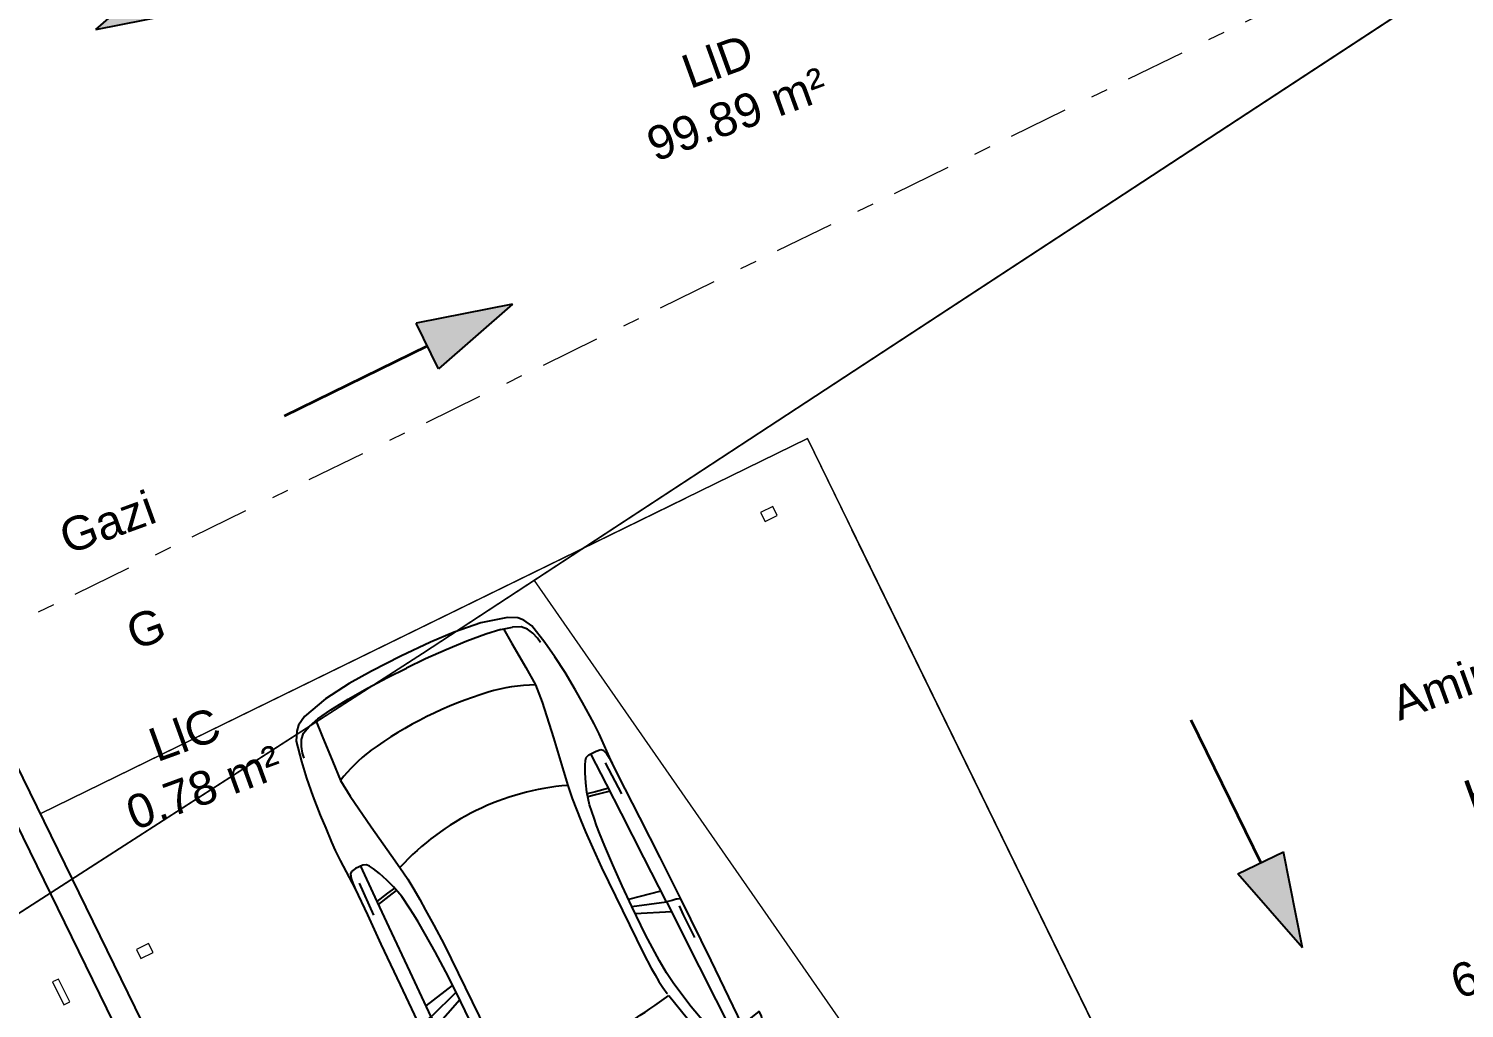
# Model space of a CAD drawing. Header units: metres. Extents: x 7511783 to 7512372, y 4692307 to 4692611.
# Drawn here: x 7512296.46 to 7512304.95, y 4692552.44 to 4692558.23 of the extents above; entities that cross this region are included whole.
import ezdxf

# ---------------------------------------------------------------- set-up
doc = ezdxf.new("R2010")
doc.units = ezdxf.units.M
doc.linetypes.add('Dot & Dashed', pattern=[670.2777624130249, 352.777767181396, -176.388883590699, 0, -141.11111164093])
doc.linetypes.add('Long Dashed', pattern=[793.7499761581425, 476.2499928474427, -317.4999833106998])
for name, color, linetype, lineweight in [('A - Pllaka Themel_Pen_No__42', 8, 'Continuous', 0), ('A - Shtyllat', 7, 'Continuous', 0), ('A - Shtyllat_Pen_No__1', 7, 'Continuous', 0), ('A -Polyline', 7, 'Continuous', 0), ('A -Polyline_Pen_No__42', 8, 'Continuous', 0), ('A -Polyline_Pen_No__48', 14, 'Continuous', 0), ('A -Polyline_Pen_No__8', 14, 'Continuous', 0), ('A1 - Bodrumi -1', 7, 'Continuous', 0), ('garazhat-netw-amiri - b1', 20, 'Continuous', 0), ('Interior - Furniture _Pen_No__42', 8, 'Continuous', 0), ('Marker - Section', 7, 'Continuous', 0), ('Marker - Section_Pen_No__85', 151, 'Continuous', 0), ('vijat rregullim', 1, 'Continuous', 0)]:
    doc.layers.add(name, color=color, linetype=linetype, lineweight=lineweight)
doc.styles.get("Standard").update_dxf_attribs({"font": 'arial.ttf'})

# ---------------------------------------------------------------- blocks, each defined once
blk = doc.blocks.new('Slab_1', base_point=(-1850.000000000003, -20500.83600967443))
at = {"layer": 'A - Pllaka Themel_Pen_No__42', "color": 8, "linetype": 'Continuous', "lineweight": 25, "flags": 128}
blk.add_lwpolyline([(-1850.000000000003, -20500.83600967443), (27400.0000000007, -20500.83534970144), (27400.0000000007, 1500), (-1000, 1500), (-999.9999999999992, -8550.830745419275), (-1850.000000000002, -8550.830745419275)], close=True, dxfattribs=at)
blk = doc.blocks.new('Slab_2', base_point=(27550, -20500.83535421407))
at = {"layer": 'A - Pllaka Themel_Pen_No__42', "color": 8, "linetype": 'Continuous', "lineweight": 25, "flags": 128}
blk.add_lwpolyline([(27550, -20500.83535421407), (52100, -20500.83535421407), (52100, 1500), (27550, 1500)], close=True, dxfattribs=at)
blk = doc.blocks.new('Column_22', base_point=(1682.500000000002, 14455))
at = {"layer": 'A - Shtyllat_Pen_No__1', "color": 7, "linetype": 'Continuous', "lineweight": 13, "flags": 128}
blk.add_lwpolyline([(1662.500000000002, 14380), (1702.500000000001, 14380), (1702.500000000001, 14530), (1662.500000000002, 14530)], close=True, dxfattribs=at)
blk = doc.blocks.new('Column_31', base_point=(3220.000000000001, 14970))
at = {"layer": 'A - Shtyllat_Pen_No__1', "color": 7, "linetype": 'Continuous', "lineweight": 13, "flags": 128}
blk.add_lwpolyline([(3180.000000000001, 15000), (3180.000000000001, 14940), (3260.000000000001, 14940), (3260.000000000001, 15000)], close=True, dxfattribs=at)
blk = doc.blocks.new('Column_35', base_point=(3830.000000000001, 13129.91640291475))
at = {"layer": 'A - Shtyllat_Pen_No__1', "color": 7, "linetype": 'Continuous', "lineweight": 13, "flags": 128}
blk.add_lwpolyline([(3790.000000000001, 13159.91640291475), (3790.000000000001, 13099.91640291475), (3870.000000000001, 13099.91640291475), (3870.000000000001, 13159.91640291475)], close=True, dxfattribs=at)
blk = doc.blocks.new('Car 05 22')
at = {"layer": 'Interior - Furniture _Pen_No__42', "color": 8, "linetype": 'Continuous', "lineweight": 25}
for p, q in [((1961.117547741, 983.221158223), (1928.938242309, 983.221158223)), ((1928.938242309, 983.221158223), (1957.843908175, 858.0544967500001)), ((1996.903176747, 974.9060932165999), (1961.117547741, 983.221158223)), ((2026.89661068, 945.007687052), (1996.903176747, 974.9060932165999)), ((2054.5732194, 897.577022836), (2026.89661068, 945.007687052)), ((-78.35772569479998, 850.6357850930001), (-168.2198443133, 844.6061713611999)), ((-24.036324899, 852.2918850640001), (-78.35772569479998, 850.6357850930001)), ((40.3182760438, 852.3336850629998), (-24.036324899, 852.2918850640001)), ((230.8030912739, 845.5192631063), (40.3182760438, 852.3336850629998)), ((590.7241636140001, 851.6786068920001), (400.0158099590001, 847.596806379)), ((856.5325990199999, 856.169707455), (590.7241636140001, 851.6786068920001)), ((1129.8609284, 858.5331077519999), (856.5325990199999, 856.169707455)), ((1129.8609284, 858.5331077519999), (1120.69723063, 838.160005195)), ((1536.1071561, 860.3802508980001), (1129.8609284, 858.5331077519999)), ((1957.843908175, 858.0544967500001), (1536.1071561, 860.3802508980001)), ((1957.84390817, 858.0544967500001), (1977.22141076, 777.427813481)), ((2067.91700908, 857.6794056350001), (2054.5732194, 897.577022836)), ((2119.91703998, 857.4374531180001), (2067.91700908, 857.6794056350001)), ((2075.28112592, 835.6608695470001), (2067.91700908, 857.6794056350001)), ((2193.165590015, 856.4504063259001), (2119.91703998, 857.4374531180001)), ((2182.27381684, 834.081841238), (2193.16559002, 856.4504063260001)), ((2808.01466132, 852.5547640039999), (2193.165590015, 856.4504063259001)), ((2855.711363900001, 852.6327640009998), (2808.01466132, 852.5547640039999)), ((2808.01466132, 852.5547640039999), (2876.86636504, 843.317264394)), ((2891.44016583, 852.5287640049999), (2855.711363900001, 852.6327640009998)), ((2922.51356751, 852.034364026), (2891.44016583, 852.5287640049999)), ((2945.17226874, 849.4061641369999), (2922.51356751, 852.034364026)), ((2989.61447115, 839.6482645490003), (2945.17226874, 849.4061641369999)), ((-706.3378894982, 775.7872218095), (-757.6903274910002, 747.022066986)), ((-585.227090103, 801.027979058), (-706.3378894982, 775.7872218095)), ((-626.571782751, 772.4860242179999), (-664.8727541800001, 760.961322365)), ((-594.8871138119998, 778.4895580349998), (-626.571782751, 772.4860242179999)), ((-483.1389679684001, 817.2581826864), (-585.227090103, 801.027979058)), ((-372.3345973750002, 830.229933465), (-483.1389679684001, 817.2581826864)), ((-251.752794228, 841.043733947), (-372.3345973750002, 830.229933465)), ((-168.2198443133, 844.6061713611999), (-251.752794228, 841.043733947)), ((124.560977278, 791.3967861309999), (129.0398444, 820.4687779309999)), ((125.693926866, 743.8968737240001), (124.560977278, 791.3967861309999)), ((129.0398444, 820.4687779309999), (138.886242882, 832.3883788069998)), ((138.886242882, 832.3883788069998), (165.168377873, 840.275885275)), ((165.168377873, 840.275885275), (194.733578306, 844.324685204)), ((194.733578306, 844.324685204), (230.803091274, 845.519263106)), ((210.873013229, 809.2317387879999), (418.0703055720001, 816.1926024380003)), ((400.0158099590001, 847.596806379), (230.8030912739, 845.5192631063)), ((521.9507803269998, 764.6728959719999), (327.3887276080001, 761.920895626)), ((813.627009446, 769.327996556), (521.9507803269998, 764.6728959719999)), ((1108.59023357, 773.98329714), (813.627009446, 769.327996556)), ((1036.25651944, 772.8416796290002), (996.5002997029998, 578.7916468290002)), ((1041.96657906, 578.0240872360001), (1107.56627095, 773.967136299)), ((1173.32542975, 774.895061201), (1090.33970038, 577.89253068)), ((1115.14443198, 808.948201529), (1108.59023357, 773.98329714)), ((1108.59023357, 773.98329714), (1537.61805657, 780.025947399)), ((1119.51383092, 833.2672045809999), (1115.14443198, 808.948201529)), ((1120.16623076, 836.3248049650001), (1119.51383092, 833.2672045809999)), ((1120.69723063, 838.160005195), (1120.16623076, 836.3248049650001)), ((1162.63563846, 830.4777734580001), (1220.13025657, 829.0713745190002)), ((1220.13025657, 829.0713745190002), (1369.65750367, 831.489072695)), ((1537.61805657, 780.025611521), (1974.99295641, 786.0764425990001)), ((1939.15395607, 686.22492547), (1995.917261, 777.427813481)), ((1977.22141076, 777.427813481), (2019.59119012, 777.427813481)), ((2019.59119012, 777.427813481), (2044.48611622, 783.069509224)), ((2044.48611622, 783.069509224), (2063.35562216, 792.2740022800001)), ((2063.35562216, 792.2740022800001), (2070.42572439, 799.8521965630001)), ((2068.68333559, 787.696981005), (2065.39356605, 794.4584027669999)), ((2068.68333559, 787.696981005), (2148.02030692, 790.4828861469999)), ((2070.42572439, 799.8521965630001), (2075.2191259, 809.3983893609999)), ((2075.2191259, 809.3983893609999), (2075.28112592, 835.6608695470001)), ((2106.51930118, 732.1586113790001), (2148.02030692, 790.4828861469999)), ((2148.02030692, 790.4828861469999), (2166.81146925, 813.814537484)), ((2148.02030692, 790.4828861469999), (2205.61920777, 792.204186117)), ((2166.81146925, 813.814537484), (2182.27381684, 834.081841238)), ((2205.61920777, 792.204186117), (2227.21980808, 791.0038861380001)), ((2226.59190807, 769.8777067159999), (2213.53100788, 762.9814866290001)), ((2234.36910819, 773.9630864369999), (2226.59190807, 769.8828865080001)), ((2227.21980808, 791.0038861380001), (2232.61990816, 790.029986155)), ((2232.61990816, 790.029986155), (2237.93539134, 787.2871225249999)), ((2238.46067648, 776.864360243), (2234.36910819, 773.9630864369999)), ((2240.81890828, 784.03918626), (2237.93539134, 787.2871225249999)), ((2238.46067648, 776.864360243), (2240.85090828, 780.5209863219999)), ((2240.85090828, 780.5209863219999), (2240.81890828, 784.03918626)), ((2876.86636504, 843.317264394), (2954.16376923, 813.731165643)), ((2904.11849592, 832.8863289209997), (2905.06820589, 832.8379901159999)), ((2954.16376923, 813.731165643), (3075.78877375, 774.6896785450001)), ((3013.55027244, 833.064864827), (2989.61447115, 839.6482645490003)), ((3154.26138006, 782.5577669589998), (3013.55027244, 833.064864827)), ((3023.66221975, 762.4851866380001), (3034.64521991, 765.0503865930001)), ((3034.64521991, 765.0503865930001), (3046.93432009, 763.817386614)), ((3100.48402088, 763.1120866269999), (3075.78877375, 774.6896785450001)), ((3235.883818752, 747.6101556219), (3154.26138006, 782.5577669589998)), ((-784.8200333720001, 721.8124613509999), (-815.0478655078, 667.7598955197002)), ((-757.6903274910002, 747.022066986), (-784.8200333720001, 721.8124613509999)), ((-729.425104913, 716.3992494200002), (-750.577082573, 669.7773949330001)), ((-701.0941271610001, 743.2591195180001), (-729.425104913, 716.3992494200002)), ((-664.8727541800001, 760.961322365), (-701.0941271610001, 743.2591195180001)), ((327.3887276080001, 761.920895626), (125.394377448, 756.455747737)), ((132.429139117, 722.8048827370001), (125.693926866, 743.8968737240001)), ((146.670770152, 710.6062742990001), (132.429139117, 722.8048827370001)), ((171.252864179, 696.6287725440001), (146.670770152, 710.6062742990001)), ((212.566754139, 676.5412700230002), (171.252864179, 696.6287725440001)), ((339.1227247570001, 683.1192857359999), (329.5580559370001, 633.8673348859999)), ((355.2943663540001, 762.315609428), (339.1227247570001, 683.1192857359999)), ((357.2289958010001, 683.375391506), (346.76505809, 629.492778784)), ((373.4006373970002, 762.5717151969999), (357.2289958010001, 683.375391506)), ((2000.39650233, 701.591770694), (1730.35620914, 633.8338533080002)), ((2000.39650233, 701.591770694), (2213.53100788, 762.9814866290001)), ((2122.045506540001, 659.9572884350001), (2293.79610906, 697.6509877739999)), ((2213.53100788, 762.9814866290001), (2238.34670825, 752.240186817)), ((2238.34670825, 752.240186817), (2258.53170854, 739.717487037)), ((2258.53170854, 739.717487037), (2269.0398087, 731.086787188)), ((2269.0398087, 731.086787188), (2278.83550884, 721.965087348)), ((2278.83550884, 721.965087348), (2293.79610906, 697.6509877739999)), ((2293.79610906, 697.6509877739999), (2317.1870094, 700.7385877199999)), ((2293.79610906, 697.6386630720001), (2293.79610906, 697.6509877739999)), ((2317.1870094, 700.7385877199999), (2345.74280982, 702.7498876850001)), ((2355.134199750001, 639.912801441), (2317.1870094, 700.7385877199999)), ((2345.74280982, 702.7498876850001), (2378.929310310001, 702.0184876970001)), ((2410.10490185, 649.1086815510001), (2378.929310310001, 702.0184876970001)), ((2378.929310310001, 702.0184876970001), (2410.57231077, 694.2028878339999)), ((2410.57231077, 694.2028878339999), (2410.58631694, 694.1782473540001)), ((2428.73881104, 681.7061880529999), (2410.57231077, 694.2028878339999)), ((2428.73881104, 681.7061880529999), (2457.25830016, 700.035535323)), ((2428.77597173, 681.700745325), (2428.73881104, 681.7061880529999)), ((2428.77597173, 681.700745325), (2456.66545813, 639.8418234830003)), ((2457.25830016, 700.035535323), (2535.4819126, 697.9905877680001)), ((2535.422612600001, 697.9916562040003), (2673.21491462, 695.5089878119999)), ((2535.46586986, 697.9894090810001), (2535.4819126, 697.988971943)), ((2673.21491462, 695.5089878119999), (2787.200816290001, 691.4809878819998)), ((2787.200816290001, 691.4809878819998), (2868.415817480001, 687.223087957)), ((2868.395882330001, 687.22488671), (2959.72331881, 678.984388101)), ((2959.72331881, 678.984388101), (2868.415817480001, 687.1969879569999)), ((3022.47491973, 758.305686711), (3023.66221975, 762.4851866380001)), ((3024.49924208, 753.7186598590001), (3022.47491973, 758.305686711)), ((3037.91041996, 743.452886971), (3024.49924208, 753.7186598590001)), ((3050.61522015, 730.6688871950001), (3037.91041996, 743.452886971)), ((3046.93432009, 763.817386614), (3060.9451203, 762.9292866300001)), ((3064.50712035, 714.6457874760001), (3050.61522015, 730.6688871950001)), ((3060.9451203, 762.9292866300001), (3089.85712072, 757.3861867269998)), ((3076.97452053, 697.807687771), (3064.50712035, 714.6457874760001)), ((3100.00912087, 656.556188494), (3076.97452053, 697.807687771)), ((3089.85712072, 757.3861867269998), (3108.43932099, 751.4304868319999)), ((3114.13862108, 753.3111867989999), (3100.48402088, 763.1120866269999)), ((3108.43932099, 751.4304868319999), (3122.8656212, 746.4359869189999)), ((3122.8656212, 746.4359869189999), (3114.13862108, 753.3111867989999)), ((3170.0706946, 726.5554905960001), (3122.8656212, 746.4359869189999)), ((3211.69204952, 701.0151137130001), (3170.0706946, 726.5554905960001)), ((3254.25934432, 663.1775183300001), (3211.69204952, 701.0151137130001)), ((3269.07948628, 728.3294692490001), (3235.883818752, 747.6101556219)), ((3298.56678787, 705.6390702070001), (3269.07948628, 728.3294692490001)), ((3337.33388997, 663.3806719909999), (3298.56678787, 705.6390702070001)), ((-815.0478655078, 667.7598955197002), (-855.0523550635, 511.0116477078998)), ((-768.2719792499998, 602.2788720830002), (-782.764796709, 510.0106247469999)), ((-768.2719792499998, 602.2788720830002), (-750.577082573, 669.7773949330001)), ((-764.3441764490001, 617.261773195), (-665.728145997, 623.9546285630003)), ((-665.728145997, 623.9546285630003), (-500.877431885, 634.180288886)), ((-500.877431885, 634.180288886), (-383.0238853850001, 641.9613403830001)), ((-383.0238853850001, 641.9613403830001), (-274.220886173, 631.318400078)), ((-274.220886173, 631.318400078), (-56.404854203, 600.536895199)), ((-56.404854203, 600.536895199), (145.941775497, 566.5900898169999)), ((266.3151410770001, 654.566867265), (212.566754139, 676.5412700230002)), ((319.4903281550001, 636.426864989), (266.3151410770001, 654.566867265)), ((392.7088835140001, 617.8124267930001), (319.4903281550001, 636.426864989)), ((474.8166917820001, 607.1053878569999), (392.7088835140001, 617.8124267930001)), ((521.3449804749999, 601.6186871690002), (474.8166917820001, 607.1053878569999)), ((569.9935686519999, 596.8381865689998), (521.3449804749999, 601.6186871690002)), ((652.59274858, 590.9845858339997), (569.9935686519999, 596.8381865689998)), ((1562.00595611, 600.596478384), (1483.8761315, 590.1361862749999)), ((1730.35620914, 633.8338533080002), (1562.00595611, 600.596478384)), ((1779.61280153, 581.7538898049997), (1952.84760406, 621.338789111)), ((1952.84760406, 621.338789111), (2122.045506540001, 659.9572884350001)), ((2379.77420337, 575.387091212), (2355.13301598, 639.9159014410001)), ((2436.02871163, 583.2244924540001), (2410.10490185, 649.1086815510001)), ((2456.66545813, 639.8418234830003), (2487.236391870001, 574.2621729599999)), ((2959.72331881, 678.984388101), (3047.2313201, 666.2002883250001)), ((3047.20992906, 666.2041971140001), (3100.00912087, 656.556188494)), ((3152.92075342, 553.873393456), (3100.00912087, 656.556188494)), ((3301.867263790001, 602.80900872), (3254.25934432, 663.1775183300001)), ((3301.867263790001, 602.80900872), (3346.015513130001, 501.4217980699999)), ((3374.49419199, 603.583974516), (3337.33388997, 663.3806719909999)), ((3418.40079436, 512.7439783509999), (3374.49419199, 603.583974516)), ((-855.0523550635, 511.0116477078998), (-874.6778528530002, 344.9579771100001)), ((-782.7621654889999, 510.027376359), (-794.5333543099999, 390.6265818930001)), ((145.941775497, 566.5900898169999), (233.261172115, 552.312592089)), ((233.261172115, 552.312592089), (315.3092800730001, 541.359190513)), ((315.2936019620001, 541.3606176840001), (384.2945810830001, 535.0794906230001)), ((384.2815104790001, 535.080362318), (454.174320738, 530.4191213629999)), ((454.170282107, 530.4193907049998), (526.242583163, 526.2868907769997)), ((526.2331313149998, 526.2873073839999), (627.7018846490002, 521.814890855)), ((627.698546207, 521.8149872519999), (756.75876515, 518.0884218199999)), ((772.8388193580001, 584.9903850819998), (652.59274858, 590.9845858339997)), ((756.75876515, 518.0884218199999), (1322.62824821, 518.052230308)), ((907.2666866909999, 580.298084493), (772.8388193580001, 584.9903850819998)), ((1041.96657906, 578.0240872360001), (907.2666866909999, 580.298084493)), ((1227.79815085, 577.5186957939999), (1041.96657906, 578.0240872360001)), ((1316.09897866, 580.475793563), (1227.79815085, 577.5186957939999)), ((1403.02450604, 584.4121905939998), (1316.09897866, 580.475793563)), ((1322.62824821, 518.052230308), (1420.49779626, 521.652890858)), ((1483.8761315, 590.1361862749999), (1403.02450604, 584.4121905939998)), ((1420.49066257, 521.652523245), (1466.64156934, 524.030772681)), ((1466.62639694, 524.0299908169999), (1510.87647584, 527.594696836)), ((1510.85529759, 527.5929907539999), (1554.25309822, 533.0576906580001)), ((1554.25309822, 533.0576906580001), (1596.82961355, 540.969674969)), ((1597.28918852, 541.1774857889999), (1596.65116701, 540.8889849259999)), ((1610.72419049, 544.0665862469999), (1779.61280153, 581.7538898049997)), ((2397.334105950001, 514.2584815219999), (2379.77250853, 575.3929912130001)), ((2419.31580918, 395.7362626700001), (2397.33316008, 514.2635815229997)), ((2453.63941421, 521.616582688), (2436.02871163, 583.2244924540001)), ((2477.61661773, 401.0764635800001), (2453.63941421, 521.616582688)), ((2487.236391870001, 574.2621729599999), (2491.79934275, 562.0052962960001)), ((2491.79994982, 562.0052962960001), (2517.90263133, 477.034766618)), ((3189.62073735, 475.569766106), (3152.92075342, 553.873393456)), ((3457.47689648, 393.0984834030001), (3418.40079436, 512.7439783509999)), ((2517.90263133, 477.034766618), (2537.54372273, 384.0810341510001)), ((3199.39883308, 466.7584630290001), (3189.62073735, 475.569766106)), ((3220.69886845, 454.388540188), (3199.39883308, 466.7584630290001)), ((3256.10680826, 439.2417534179999), (3220.67662376, 454.4014587129999)), ((3288.390194130001, 425.101248479), (3256.10680826, 439.2417534179999)), ((3319.36158057, 408.41284265), (3288.390194130001, 425.101248479)), ((3346.015513130001, 501.4217980699999), (3374.297465860001, 419.557472908)), ((-874.6778528530002, 344.9579771100001), (-882.944054645, 194.680643518)), ((-794.5333543099999, 390.6265818930001), (-802.4328468090001, 258.715288008)), ((2433.73206705, 266.091642182), (2419.31580918, 395.7362626700001)), ((2493.88922012, 269.050242651), (2477.61661773, 401.0764635800001)), ((2537.54372273, 384.0810341510001), (2551.45611664, 285.6281997640001)), ((3353.46269085, 384.2512837760001), (3319.36158057, 408.41284265)), ((3321.23357975, 370.497229407), (3320.99727986, 362.132926485)), ((3320.99727986, 362.132926485), (3338.31527228, 276.8564967000001)), ((3324.654278260001, 377.297531782), (3321.23357975, 370.497229407)), ((3328.30797666, 379.591332583), (3324.654278260001, 377.297531782)), ((3338.468372210001, 379.4523325350001), (3328.30797666, 379.591332583)), ((3363.640761200001, 357.811724976), (3338.468372210001, 379.4523325350001)), ((3377.182392130001, 359.9734848010001), (3353.46269085, 384.2512837760001)), ((3396.66521323, 315.8049103040001), (3363.640761200001, 357.811724976)), ((3391.09039087, 344.247647689), (3374.297465860001, 419.557472908)), ((3391.09039087, 344.247647689), (3377.182392130001, 359.9734848010001)), ((3468.34279707, 330.9338860280001), (3457.47689648, 393.0984834030001)), ((-802.4328468090001, 258.715288008), (-806.8131426489999, 124.936494209)), ((2441.61713002, 131.955220918), (2433.73181129, 266.093942182)), ((2503.10292147, 133.173421111), (2493.88922012, 269.050242651)), ((2551.45611664, 285.6281997640001), (2559.71041303, 193.693567653)), ((3338.31527228, 276.8564967000001), (3351.882966340001, 172.661960307)), ((3408.0703938, 289.3779877820001), (3396.66521323, 315.8049103040001)), ((3408.0703938, 289.3779877820001), (3413.77629411, 267.259988716)), ((3413.77548775, 267.2641933500001), (3418.45445829, 242.866384828)), ((3474.4914974, 263.721088865), (3468.34279707, 330.9338860280001)), ((3478.33319761, 199.917191559), (3474.4914974, 263.721088865)), ((-882.944054645, 194.680643518), (-885.3767076889999, 0)), ((2559.71041303, 193.693567653), (2564.38081099, 101.185635342)), ((3351.882966340001, 172.661960307), (3358.343763510001, 75.87012649980001)), ((3418.452194370001, 242.878189745), (3424.044894670001, 200.723791525)), ((3424.044894670001, 200.723791525), (3427.72848251, 152.023715234)), ((3479.35651311, 164.9481933352), (3478.33319761, 199.917191559)), ((-806.8131426489999, 124.936494209), (-808.0470753050001, 0)), ((2444.0197128, -0.0273000043277), (2441.61701245, 131.957220918)), ((2506.01959488, -3.86e-13), (2503.10292147, 133.173421111)), ((2564.38081099, 101.185635342), (2566.01761027, -0.00610000213065)), ((3432.36383112, 39.98011396419999), (3427.72848251, 152.023715234)), ((3489.519598210001, 164.9481933352), (3479.35651311, 164.9481933352)), ((3489.519598210001, -164.9481933352), (3489.519598210001, 164.9481933352)), ((-885.3767076889999, 0), (-882.944054645, -194.680643518)), ((-806.8131426489999, -124.936494209), (-808.0470753050001, 1.477e-13)), ((2444.0197128, 0.0273000043271), (2441.61701245, -131.957220918)), ((2564.38081099, -101.185635342), (2566.01761027, 0.00610000212997)), ((3353.95786543, 27.8932505984), (3358.343763510001, 75.87012649980001)), ((3353.95786543, 27.8932505984), (3353.95786543, -0.7649002671629999)), ((3353.95786543, -27.8932505984), (3353.95786543, 0.7649002671619999)), ((3370.89075802, 11.74110410089999), (3370.32315827, -0.7649002671629999)), ((3370.89075802, -11.74110410089999), (3370.32315827, 0.7649002671619999)), ((3372.49235732, 23.6550082622), (3370.89075802, 11.74110410089999)), ((3376.267285060001, 38.99395092400001), (3372.49235732, 23.6550082622)), ((3381.98685317, 46.5714162664), (3376.267285060001, 38.99395092400001)), ((3386.21005132, 48.3522168884), (3381.98685317, 46.5714162664)), ((3386.21005132, 48.3522168884), (3394.28954778, 48.3522168884)), ((3398.51284593, 46.5714162664), (3394.28954778, 48.3522168884)), ((3404.23226311, 38.99375151340001), (3398.51284593, 46.5714162664)), ((3404.23226311, 38.99375151340001), (3408.00714178, 23.6550082622)), ((3408.00714178, 23.6550082622), (3409.766541010001, 8.055102813469999)), ((3409.766541010001, 8.055102813469999), (3409.766541010001, -4.961e-13)), ((3431.76949509, 57.3729975776), (3431.76949509, 56.7710829698)), ((3432.04453126, -0.0109000038072), (3432.36383112, 39.98011396419999)), ((3432.04453126, 0.0109000038063), (3432.36383112, -39.98011396419999)), ((2506.01959488, -2.78e-13), (2503.10292147, -133.173421111)), ((3351.882966340001, -172.661960307), (3358.343763510001, -75.87012649980001)), ((3353.95786543, -27.8932505984), (3358.343763510001, -75.87012649980001)), ((3372.49235732, -23.6550082622), (3370.89075802, -11.74110410089999)), ((3376.267285060001, -38.99395092400001), (3372.49235732, -23.6550082622)), ((3381.98685317, -46.5714162664), (3376.267285060001, -38.99395092400001)), ((3386.21005132, -48.3522168884), (3381.98685317, -46.5714162664)), ((3386.21005132, -48.3522168884), (3394.28954778, -48.3522168884)), ((3398.51284593, -46.5714162664), (3394.28954778, -48.3522168884)), ((3404.23226311, -38.99375151340001), (3398.51284593, -46.5714162664)), ((3404.23226311, -38.99375151340001), (3408.00714178, -23.6550082622)), ((3408.00714178, -23.6550082622), (3409.766541010001, -8.055102813469999)), ((3409.766541010001, -8.055102813469999), (3409.766541010001, -3.892e-13)), ((3432.36383112, -39.98011396419999), (3427.72848251, -152.023715234)), ((3431.76949509, -57.3729975776), (3431.76949509, -56.7710829698)), ((-802.4328468090001, -258.715288008), (-806.8131426489999, -124.936494209)), ((2441.61713002, -131.955220918), (2433.73181129, -266.093942182)), ((2503.10292147, -133.173421111), (2493.88922012, -269.050242651)), ((2559.71041303, -193.693567653), (2564.38081099, -101.185635342)), ((3424.044894670001, -200.723791525), (3427.72848251, -152.023715234)), ((3478.33319761, -199.917191559), (3479.35651311, -164.9481933352)), ((3479.35651311, -164.9481933352), (3489.519598210001, -164.9481933352)), ((-882.944054645, -194.680643518), (-874.6778528530002, -344.9579771100001)), ((2551.45611664, -285.6281997640001), (2559.71041303, -193.693567653)), ((3338.31527228, -276.8564967000001), (3351.882966340001, -172.661960307)), ((3413.77548775, -267.2641933500001), (3418.45445829, -242.866384828)), ((3418.452194370001, -242.878189745), (3424.044894670001, -200.723791525)), ((3474.4914974, -263.721088865), (3478.33319761, -199.917191559)), ((-794.5333543099999, -390.6265818930001), (-802.4328468090001, -258.715288008)), ((2433.73206705, -266.091642182), (2419.31580918, -395.7362626700001)), ((2493.88922012, -269.050242651), (2477.61661773, -401.0764635800001)), ((2537.54372273, -384.0810341510001), (2551.45611664, -285.6281997640001)), ((3320.99727986, -362.132926485), (3338.31527228, -276.8564967000001)), ((3396.66521323, -315.8049103040001), (3363.640761200001, -357.811724976)), ((3408.0703938, -289.3779877820001), (3396.66521323, -315.8049103040001)), ((3408.0703938, -289.3779877820001), (3413.77629411, -267.259988716)), ((3457.47689648, -393.0984834030001), (3468.34279707, -330.9338860280001)), ((3468.34279707, -330.9338860280001), (3474.4914974, -263.721088865)), ((-874.6778528530002, -344.9579771100001), (-855.0523550635, -511.0116477078998)), ((-782.7621654889999, -510.027376359), (-794.5333543099999, -390.6265818930001)), ((2419.31580918, -395.7362626700001), (2397.33316008, -514.2635815229997)), ((2477.61661773, -401.0764635800001), (2453.63941421, -521.616582688)), ((2517.90263133, -477.034766618), (2537.54372273, -384.0810341510001)), ((3319.36158057, -408.41284265), (3288.390194130001, -425.101248479)), ((3353.46269085, -384.2512837760001), (3319.36158057, -408.41284265)), ((3321.23357975, -370.497229407), (3320.99727986, -362.132926485)), ((3324.654278260001, -377.297531782), (3321.23357975, -370.497229407)), ((3328.30797666, -379.591332583), (3324.654278260001, -377.297531782)), ((3338.468372210001, -379.4523325350001), (3328.30797666, -379.591332583)), ((3363.640761200001, -357.811724976), (3338.468372210001, -379.4523325350001)), ((3346.015513130001, -501.4217980699999), (3374.297465860001, -419.557472908)), ((3377.182392130001, -359.9734848010001), (3353.46269085, -384.2512837760001)), ((3391.09039087, -344.247647689), (3374.297465860001, -419.557472908)), ((3391.09039087, -344.247647689), (3377.182392130001, -359.9734848010001)), ((3418.40079436, -512.7439783509999), (3457.47689648, -393.0984834030001)), ((2491.79994982, -562.0052962960001), (2517.90263133, -477.034766618)), ((3189.62073735, -475.569766106), (3152.92075342, -553.873393456)), ((3199.39883308, -466.7584630290001), (3189.62073735, -475.569766106)), ((3220.69886845, -454.388540188), (3199.39883308, -466.7584630290001)), ((3256.10680826, -439.2417534179999), (3220.67662376, -454.4014587129999)), ((3288.390194130001, -425.101248479), (3256.10680826, -439.2417534179999)), ((3301.867263790001, -602.80900872), (3346.015513130001, -501.4217980699999)), ((-855.0523550635, -511.0116477078998), (-815.0478655078, -667.7598955197002)), ((-768.2719792499998, -602.2788720830002), (-782.764796709, -510.0106247469999)), ((-56.404854203, -600.536895199), (145.941775497, -566.5900898169999)), ((145.941775497, -566.5900898169999), (233.261172115, -552.312592089)), ((233.261172115, -552.312592089), (315.3092800730001, -541.359190513)), ((315.2936019620001, -541.3606176840001), (384.2945810830001, -535.0794906230001)), ((384.2815104790001, -535.080362318), (454.174320738, -530.4191213629999)), ((454.170282107, -530.4193907049998), (526.242583163, -526.2868907769997)), ((526.2331313149998, -526.2873073839999), (627.7018846490002, -521.814890855)), ((652.59274858, -590.9845858339997), (569.9935686519999, -596.8381865689998)), ((627.698546207, -521.8149872519999), (756.75876515, -518.0884218199999)), ((772.8388193580001, -584.9903850819998), (652.59274858, -590.9845858339997)), ((756.75876515, -518.0884218199999), (1322.62824821, -518.052230308)), ((907.2666866909999, -580.298084493), (772.8388193580001, -584.9903850819998)), ((1041.96657906, -578.0240872360001), (907.2666866909999, -580.298084493)), ((1036.25651944, -772.8416796290002), (996.5002997029998, -578.7916468290002)), ((1227.79815085, -577.5186957939999), (1041.96657906, -578.0240872360001)), ((1041.96657906, -578.0240872360001), (1107.56627095, -773.967136299)), ((1173.32542975, -774.895061201), (1090.33970038, -577.89253068)), ((1316.09897866, -580.475793563), (1227.79815085, -577.5186957939999)), ((1403.02450604, -584.4121905939998), (1316.09897866, -580.475793563)), ((1322.62824821, -518.052230308), (1420.49779626, -521.652890858)), ((1483.8761315, -590.1361862749999), (1403.02450604, -584.4121905939998)), ((1420.49066257, -521.652523245), (1466.64156934, -524.030772681)), ((1466.62639694, -524.0299908169999), (1510.87647584, -527.594696836)), ((1562.00595611, -600.596478384), (1483.8761315, -590.1361862749999)), ((1510.85529759, -527.5929907539999), (1554.25309822, -533.0576906580001)), ((1554.25309822, -533.0576906580001), (1596.82961355, -540.969674969)), ((1597.28918852, -541.1774857889999), (1596.65116701, -540.8889849259999)), ((1610.72419049, -544.0665862469999), (1779.61280153, -581.7538898049997)), ((1779.61280153, -581.7538898049997), (1952.84760406, -621.338789111)), ((2379.77420337, -575.387091212), (2355.13301598, -639.9159014410001)), ((2397.334105950001, -514.2584815219999), (2379.77250853, -575.3929912130001)), ((2436.02871163, -583.2244924540001), (2410.10490185, -649.1086815510001)), ((2453.63941421, -521.616582688), (2436.02871163, -583.2244924540001)), ((2456.66545813, -639.8418234830003), (2487.236391870001, -574.2621729599999)), ((2487.236391870001, -574.2621729599999), (2491.79934275, -562.0052962960001)), ((3152.92075342, -553.873393456), (3100.00912087, -656.556188494)), ((3374.49419199, -603.583974516), (3418.40079436, -512.7439783509999)), ((-815.0478655078, -667.7598955197002), (-784.8200333720001, -721.8124613509999)), ((-768.2719792499998, -602.2788720830002), (-750.577082573, -669.7773949330001)), ((-764.3441764490001, -617.261773195), (-665.728145997, -623.9546285630003)), ((-729.425104913, -716.3992494200002), (-750.577082573, -669.7773949330001)), ((-665.728145997, -623.9546285630003), (-500.877431885, -634.180288886)), ((-500.877431885, -634.180288886), (-383.0238853850001, -641.9613403830001)), ((-383.0238853850001, -641.9613403830001), (-274.220886173, -631.318400078)), ((-274.220886173, -631.318400078), (-56.404854203, -600.536895199)), ((212.566754139, -676.5412700230002), (171.252864179, -696.6287725440001)), ((266.3151410770001, -654.566867265), (212.566754139, -676.5412700230002)), ((319.4903281550001, -636.426864989), (266.3151410770001, -654.566867265)), ((392.7088835140001, -617.8124267930001), (319.4903281550001, -636.426864989)), ((339.1227247570001, -683.1192857359999), (329.5580559370001, -633.8673348859999)), ((357.2289958010001, -683.375391506), (346.76505809, -629.492778784)), ((474.8166917820001, -607.1053878569999), (392.7088835140001, -617.8124267930001)), ((521.3449804749999, -601.6186871690002), (474.8166917820001, -607.1053878569999)), ((569.9935686519999, -596.8381865689998), (521.3449804749999, -601.6186871690002)), ((1730.35620914, -633.8338533080002), (1562.00595611, -600.596478384)), ((2000.39650233, -701.591770694), (1730.35620914, -633.8338533080002)), ((1952.84760406, -621.338789111), (2122.045506540001, -659.9572884350001)), ((2122.045506540001, -659.9572884350001), (2293.79610906, -697.6509877739999)), ((2355.134199750001, -639.912801441), (2317.1870094, -700.7385877199999)), ((2410.10490185, -649.1086815510001), (2378.929310310001, -702.0184876970001)), ((2428.77597173, -681.700745325), (2456.66545813, -639.8418234830003)), ((2868.395882330001, -687.22488671), (2959.72331881, -678.984388101)), ((2959.72331881, -678.984388101), (2868.415817480001, -687.1969879569999)), ((2959.72331881, -678.984388101), (3047.2313201, -666.2002883250001)), ((3047.20992906, -666.2041971140001), (3100.00912087, -656.556188494)), ((3100.00912087, -656.556188494), (3076.97452053, -697.807687771)), ((3254.25934432, -663.1775183300001), (3211.69204952, -701.0151137130001)), ((3301.867263790001, -602.80900872), (3254.25934432, -663.1775183300001)), ((3298.56678787, -705.6390702070001), (3337.33388997, -663.3806719909999)), ((3337.33388997, -663.3806719909999), (3374.49419199, -603.583974516)), ((-784.8200333720001, -721.8124613509999), (-757.6903274910002, -747.022066986)), ((-757.6903274910002, -747.022066986), (-706.3378894982, -775.7872218095)), ((-701.0941271610001, -743.2591195180001), (-729.425104913, -716.3992494200002)), ((-664.8727541800001, -760.961322365), (-701.0941271610001, -743.2591195180001)), ((-626.571782751, -772.4860242179999), (-664.8727541800001, -760.961322365)), ((125.693926866, -743.8968737240001), (124.560977278, -791.3967861309999)), ((327.3887276080001, -761.920895626), (125.394377448, -756.455747737)), ((132.429139117, -722.8048827370001), (125.693926866, -743.8968737240001)), ((146.670770152, -710.6062742990001), (132.429139117, -722.8048827370001)), ((171.252864179, -696.6287725440001), (146.670770152, -710.6062742990001)), ((521.9507803269998, -764.6728959719999), (327.3887276080001, -761.920895626)), ((355.2943663540001, -762.315609428), (339.1227247570001, -683.1192857359999)), ((373.4006373970002, -762.5717151969999), (357.2289958010001, -683.375391506)), ((1939.15395607, -686.22492547), (1995.917261, -777.427813481)), ((2000.39650233, -701.591770694), (2213.53100788, -762.9814866290001)), ((2106.51930118, -732.1586113790001), (2148.02030692, -790.4828861469999)), ((2213.53100788, -762.9814866290001), (2238.34670825, -752.240186817)), ((2226.59190807, -769.8777067159999), (2213.53100788, -762.9814866290001)), ((2238.34670825, -752.240186817), (2258.53170854, -739.717487037)), ((2258.53170854, -739.717487037), (2269.0398087, -731.086787188)), ((2269.0398087, -731.086787188), (2278.83550884, -721.965087348)), ((2278.83550884, -721.965087348), (2293.79610906, -697.6509877739999)), ((2293.79610906, -697.6386630720001), (2293.79610906, -697.6509877739999)), ((2293.79610906, -697.6509877739999), (2317.1870094, -700.7385877199999)), ((2317.1870094, -700.7385877199999), (2345.74280982, -702.7498876850001)), ((2345.74280982, -702.7498876850001), (2378.929310310001, -702.0184876970001)), ((2378.929310310001, -702.0184876970001), (2410.57231077, -694.2028878339999)), ((2428.73881104, -681.7061880529999), (2410.57231077, -694.2028878339999)), ((2410.57231077, -694.2028878339999), (2410.58631694, -694.1782473540001)), ((2428.77597173, -681.700745325), (2428.73881104, -681.7061880529999)), ((2428.73881104, -681.7061880529999), (2457.25830016, -700.035535323)), ((2457.25830016, -700.035535323), (2535.4819126, -697.9905877680001)), ((2535.422612600001, -697.9916562040003), (2673.21491462, -695.5089878119999)), ((2535.46586986, -697.9894090810001), (2535.4819126, -697.988971943)), ((2673.21491462, -695.5089878119999), (2787.200816290001, -691.4809878819998)), ((2787.200816290001, -691.4809878819998), (2868.415817480001, -687.223087957)), ((3024.49924208, -753.7186598590001), (3022.47491973, -758.305686711)), ((3022.47491973, -758.305686711), (3023.66221975, -762.4851866380001)), ((3023.66221975, -762.4851866380001), (3034.64521991, -765.0503865930001)), ((3037.91041996, -743.452886971), (3024.49924208, -753.7186598590001)), ((3034.64521991, -765.0503865930001), (3046.93432009, -763.817386614)), ((3050.61522015, -730.6688871950001), (3037.91041996, -743.452886971)), ((3046.93432009, -763.817386614), (3060.9451203, -762.9292866300001)), ((3064.50712035, -714.6457874760001), (3050.61522015, -730.6688871950001)), ((3060.9451203, -762.9292866300001), (3089.85712072, -757.3861867269998)), ((3076.97452053, -697.807687771), (3064.50712035, -714.6457874760001)), ((3100.48402088, -763.1120866269999), (3075.78877375, -774.6896785450001)), ((3089.85712072, -757.3861867269998), (3108.43932099, -751.4304868319999)), ((3114.13862108, -753.3111867989999), (3100.48402088, -763.1120866269999)), ((3108.43932099, -751.4304868319999), (3122.8656212, -746.4359869189999)), ((3122.8656212, -746.4359869189999), (3114.13862108, -753.3111867989999)), ((3170.0706946, -726.5554905960001), (3122.8656212, -746.4359869189999)), ((3154.26138006, -782.5577669589998), (3235.883818752, -747.6101556219)), ((3211.69204952, -701.0151137130001), (3170.0706946, -726.5554905960001)), ((3235.883818752, -747.6101556219), (3269.07948628, -728.3294692490001)), ((3269.07948628, -728.3294692490001), (3298.56678787, -705.6390702070001)), ((-706.3378894982, -775.7872218095), (-585.227090103, -801.027979058)), ((-594.8871138119998, -778.4895580349998), (-626.571782751, -772.4860242179999)), ((-585.227090103, -801.027979058), (-483.149337101, -817.256968783)), ((-483.149337101, -817.256968783), (-372.3345973750002, -830.229933465)), ((-372.3345973750002, -830.229933465), (-251.752794228, -841.043733947)), ((-251.752794228, -841.043733947), (-168.2198443133, -844.6061713611999)), ((-168.2198443133, -844.6061713611999), (-78.35772569479998, -850.6357850930001)), ((40.3182760438, -852.3336850629998), (230.8030912739, -845.5192631063)), ((124.560977278, -791.3967861309999), (129.0398444, -820.4687779309999)), ((129.0398444, -820.4687779309999), (138.886242882, -832.3883788069998)), ((138.886242882, -832.3883788069998), (165.168377873, -840.275885275)), ((165.168377873, -840.275885275), (194.733578306, -844.324685204)), ((194.733578306, -844.324685204), (230.803091274, -845.519263106)), ((210.873013229, -809.2317387879999), (418.0703055720001, -816.1926024380003)), ((230.8030912739, -845.5192631063), (400.0158099590001, -847.596806379)), ((400.0158099590001, -847.596806379), (590.7241636140001, -851.6786068920001)), ((813.627009446, -769.327996556), (521.9507803269998, -764.6728959719999)), ((1108.59023357, -773.98329714), (813.627009446, -769.327996556)), ((1108.59023357, -773.98329714), (1537.61805657, -780.025947399)), ((1115.14443198, -808.948201529), (1108.59023357, -773.98329714)), ((1119.51383092, -833.2672045809999), (1115.14443198, -808.948201529)), ((1120.16623076, -836.3248049650001), (1119.51383092, -833.2672045809999)), ((1120.69723063, -838.160005195), (1120.16623076, -836.3248049650001)), ((1129.8609284, -858.5331077519999), (1120.69723063, -838.160005195)), ((1162.63563846, -830.4777734580001), (1220.13025657, -829.0713745190002)), ((1220.13025657, -829.0713745190002), (1369.65750367, -831.489072695)), ((1537.61805657, -780.025611521), (1974.99295641, -786.0764425990001)), ((1957.84390817, -858.0544967500001), (1977.22141076, -777.427813481)), ((1977.22141076, -777.427813481), (2019.59119012, -777.427813481)), ((2019.59119012, -777.427813481), (2044.48611622, -783.069509224)), ((2044.48611622, -783.069509224), (2063.35562216, -792.2740022800001)), ((2063.35562216, -792.2740022800001), (2070.42572439, -799.8521965630001)), ((2068.68333559, -787.696981005), (2065.39356605, -794.4584027669999)), ((2075.28112592, -835.6608695470001), (2067.91700908, -857.6794056350001)), ((2068.68333559, -787.696981005), (2148.02030692, -790.4828861469999)), ((2070.42572439, -799.8521965630001), (2075.2191259, -809.3983893609999)), ((2075.2191259, -809.3983893609999), (2075.28112592, -835.6608695470001)), ((2148.02030692, -790.4828861469999), (2166.81146925, -813.814537484)), ((2148.02030692, -790.4828861469999), (2205.61920777, -792.204186117)), ((2166.81146925, -813.814537484), (2182.27381684, -834.081841238)), ((2182.27381684, -834.081841238), (2193.16559002, -856.4504063260001)), ((2205.61920777, -792.204186117), (2227.21980808, -791.0038861380001)), ((2234.36910819, -773.9630864369999), (2226.59190807, -769.8828865080001)), ((2227.21980808, -791.0038861380001), (2232.61990816, -790.029986155)), ((2232.61990816, -790.029986155), (2237.93539134, -787.2871225249999)), ((2238.46067648, -776.864360243), (2234.36910819, -773.9630864369999)), ((2240.81890828, -784.03918626), (2237.93539134, -787.2871225249999)), ((2238.46067648, -776.864360243), (2240.85090828, -780.5209863219999)), ((2240.85090828, -780.5209863219999), (2240.81890828, -784.03918626)), ((2808.01466132, -852.5547640039999), (2876.86636504, -843.317264394)), ((2876.86636504, -843.317264394), (2954.16376923, -813.731165643)), ((2945.17226874, -849.4061641369999), (2989.61447115, -839.6482645490003)), ((2954.16376923, -813.731165643), (3075.78877375, -774.6896785450001)), ((2989.61447115, -839.6482645490003), (3013.55027244, -833.064864827)), ((3013.55027244, -833.064864827), (3154.26138006, -782.5577669589998)), ((-78.35772569479998, -850.6357850930001), (-24.036324899, -852.2918850640001)), ((-24.036324899, -852.2918850640001), (40.3182760438, -852.3336850629998)), ((590.7241636140001, -851.6786068920001), (856.5325990199999, -856.169707455)), ((856.5325990199999, -856.169707455), (1129.8609284, -858.5331077519999)), ((1129.8609284, -858.5331077519999), (1536.1071561, -860.3802508980001)), ((1536.1071561, -860.3802508980001), (1957.84390817, -858.0544967500001)), ((1957.84390817, -858.0544967500001), (1928.938242309, -983.221158223)), ((2026.89661068, -945.007687052), (2054.5732194, -897.577022836)), ((2054.5732194, -897.577022836), (2067.917009081, -857.6794056350001)), ((2067.917009081, -857.6794056350001), (2119.91703998, -857.4374531180001)), ((2119.91703998, -857.4374531180001), (2193.165590015, -856.4504063259001)), ((2193.165590015, -856.4504063259001), (2808.01466132, -852.5547640039999)), ((2808.01466132, -852.5547640039999), (2855.711363900001, -852.6327640009998)), ((2855.711363900001, -852.6327640009998), (2891.44016583, -852.5287640049999)), ((2891.44016583, -852.5287640049999), (2922.51356751, -852.034364026)), ((2922.51356751, -852.034364026), (2945.17226874, -849.4061641369999)), ((1928.938242309, -983.221158223), (1961.117547741, -983.221158223)), ((1961.117547741, -983.221158223), (1996.903176747, -974.9060932165999)), ((1996.903176747, -974.9060932165999), (2026.89661068, -945.007687052))]:
    blk.add_line(p, q, dxfattribs=at)
for centre, radius, start, end in [((492.8743121958, 217.6762888661), 973.2499460395999, 154.1544541405, 170.9117329646), ((1649.811844864, 0), 1520.416064058, 158.6992078, 201.3007921999999), ((-1245.217819199, 0), 2907.303426369, 349.2141992177, 10.78580078235), ((1856.361619248, -1.736472437241999), 2353.963924674, 170.8803955853, 189.9222862500999), ((492.8743121958, -217.6762888661), 973.2499460395999, 191.230533967, 205.8455458595)]:
    blk.add_arc(centre, radius, start, end, dxfattribs=at)
blk = doc.blocks.new('Polyline_25', base_point=(31381.60128845904, -7380.512641548445))
at = {"layer": 'A -Polyline_Pen_No__48', "linetype": 'Continuous', "lineweight": 25}
blk.add_hatch(color=14, dxfattribs=at).paths.add_polyline_path([(29881.60128845904, -7380.512641548453), (30441.40878845904, -7530.512641548451), (30441.40878845904, -7230.51264154845)])
at = {"layer": 'A -Polyline_Pen_No__48', "color": 14, "linetype": 'Continuous', "lineweight": 25}
for p, q in [((29881.60128845904, -7380.512641548453), (30441.40878845904, -7230.51264154845)), ((30441.40878845904, -7230.51264154845), (30441.40878845904, -7530.512641548451)), ((29881.60128845904, -7380.512641548453), (30441.40878845904, -7530.512641548451))]:
    blk.add_line(p, q, dxfattribs=at)
at = {"layer": 'A -Polyline_Pen_No__8', "color": 14, "linetype": 'Continuous', "lineweight": 35, "flags": 128}
blk.add_lwpolyline([(31381.60128845904, -7380.512641548445), (30441.40878845904, -7380.512641548451)], dxfattribs=at)
blk = doc.blocks.new('Polyline_26', base_point=(29881.60128845908, -9921.92648405067))
at = {"layer": 'A -Polyline_Pen_No__48', "linetype": 'Continuous', "lineweight": 25}
blk.add_hatch(color=14, dxfattribs=at).paths.add_polyline_path([(31381.60128845908, -9921.926484050642), (30821.79378845907, -9771.926484050651), (30821.79378845908, -10071.92648405065)])
at = {"layer": 'A -Polyline_Pen_No__48', "color": 14, "linetype": 'Continuous', "lineweight": 25}
for p, q in [((31381.60128845908, -9921.926484050642), (30821.79378845907, -9771.926484050651)), ((30821.79378845908, -10071.92648405065), (30821.79378845907, -9771.926484050651)), ((31381.60128845908, -9921.926484050642), (30821.79378845908, -10071.92648405065))]:
    blk.add_line(p, q, dxfattribs=at)
at = {"layer": 'A -Polyline_Pen_No__8', "color": 14, "linetype": 'Continuous', "lineweight": 35, "flags": 128}
blk.add_lwpolyline([(29881.60128845908, -9921.92648405067), (30821.79378845908, -9921.926484050651)], dxfattribs=at)
blk = doc.blocks.new('Polyline_29', base_point=(33907.99114698497, -13889.98323119919))
at = {"layer": 'A -Polyline_Pen_No__48', "linetype": 'Continuous', "lineweight": 25}
blk.add_hatch(color=14, dxfattribs=at).paths.add_polyline_path([(33907.99114698498, -15389.98323119919), (34057.99114698498, -14830.17573119919), (33757.99114698498, -14830.17573119919)])
at = {"layer": 'A -Polyline_Pen_No__48', "color": 14, "linetype": 'Continuous', "lineweight": 25}
for p, q in [((33907.99114698498, -15389.98323119919), (33757.99114698498, -14830.17573119919)), ((33757.99114698498, -14830.17573119919), (34057.99114698498, -14830.17573119919)), ((33907.99114698498, -15389.98323119919), (34057.99114698498, -14830.17573119919))]:
    blk.add_line(p, q, dxfattribs=at)
at = {"layer": 'A -Polyline_Pen_No__8', "color": 14, "linetype": 'Continuous', "lineweight": 35, "flags": 128}
blk.add_lwpolyline([(33907.99114698497, -13889.98323119919), (33907.99114698498, -14830.17573119919)], dxfattribs=at)
blk = doc.blocks.new('Cutting Plane_1', base_point=(-2729.038131649883, -10324.94421901171))
at = {"layer": 'Marker - Section_Pen_No__85', "color": 151, "linetype": 'Dot & Dashed', "lineweight": 20}
blk.add_line((-2504.038131649883, -10324.94421901171), (75513.27257534125, -10324.94421901171), dxfattribs=at)

msp = doc.modelspace()

# ---------------------------------------------------------------- linework, layer by layer
at = {"layer": 'A -Polyline_Pen_No__42', "color": 8, "linetype": 'Long Dashed'}
msp.add_lwpolyline([(7512296.891085586, 4692553.764082083), (7512300.350105556, 4692555.454549727)], dxfattribs=at)
at = {"layer": 'A -Polyline_Pen_No__42', "color": 8, "linetype": 'Continuous'}
msp.add_lwpolyline([(7512304.142438871, 4692549.516691823), (7512301.332312455, 4692555.266747683)], dxfattribs=at)
at = {"layer": 'garazhat-netw-amiri - b1', "color": 20, "linetype": 'Continuous', "lineweight": 0}
for p, q in [((7512298.792662781, 4692554.535915402), (7512309.633662781, 4692561.634915402)), ((7512294.248109186, 4692558.261126537), (7512296.531706888, 4692553.58844908)), ((7512296.531706888, 4692553.58844908), (7512301.068862953, 4692555.805815731)), ((7512296.531706888, 4692553.58844908), (7512301.068862953, 4692555.805815731)), ((7512301.068862953, 4692555.805815731), (7512304.405888374, 4692548.977623775)), ((7512304.405888374, 4692548.977623775), (7512301.068862953, 4692555.805815731)), ((7512290.47266278, 4692549.186915402), (7512298.792662781, 4692554.535915402)), ((7512299.868732311, 4692546.760257124), (7512296.531706888, 4692553.58844908)), ((7512299.733965299, 4692546.694394748), (7512296.396939878, 4692553.522586705))]:
    msp.add_line(p, q, dxfattribs=at)
at = {"layer": 'garazhat-netw-amiri - b1'}
for points in [[(7512318.58857448, 4692564.367924579), (7512316.304976779, 4692569.040602036), (7512294.248109186, 4692558.261126537), (7512296.531706889, 4692553.58844908), (7512301.068862951, 4692555.805815731), (7512304.405888373, 4692548.977623775), (7512309.167656122, 4692551.304761052), (7512305.8306307, 4692558.132953008), (7512318.58857448, 4692564.367924579)], [(7512301.068862951, 4692555.805815731), (7512296.531706889, 4692553.58844908), (7512299.868732311, 4692546.760257124), (7512304.405888373, 4692548.977623775), (7512301.068862951, 4692555.805815731)], [(7512296.396939878, 4692553.522586705), (7512292.219162512, 4692551.480853056), (7512295.556187936, 4692544.6526611), (7512299.733965299, 4692546.694394748), (7512296.396939878, 4692553.522586705)]]:
    msp.add_lwpolyline(points, close=True, dxfattribs=at)
at = {"layer": 'vijat rregullim', "flags": 128}
msp.add_lwpolyline([(7512331.86166278, 4692546.706915401), (7512330.271662781, 4692549.336915401), (7512320.851500854, 4692569.016261209), (7512309.633662781, 4692561.634915402), (7512298.792662781, 4692554.535915402), (7512290.472662781, 4692549.186915402), (7512291.124662781, 4692548.932915402), (7512289.037662782, 4692547.470915401), (7512288.939662781, 4692546.280915402), (7512288.891662781, 4692545.699915402), (7512288.967662782, 4692543.622915402), (7512289.647662782, 4692541.391915401), (7512293.427662781, 4692536.223915402), (7512303.468662781, 4692527.136915401), (7512306.589662781, 4692523.998915401), (7512316.466662781, 4692516.173915402), (7512329.401662781, 4692527.046915402), (7512328.911662782, 4692527.636915401), (7512319.451662781, 4692536.186915402), (7512318.481662781, 4692537.056915401)], close=True, dxfattribs=at)
msp.add_lwpolyline([(7512299.452462597, 4692554.967971382), (7512308.004302358, 4692542.680731679), (7512318.481662781, 4692537.056915401)], dxfattribs=at)

# ---------------------------------------------------------------- block references
at = {"layer": 'A - Shtyllat', "color": 7, "lineweight": 35, "xscale": 0.001, "yscale": 0.001, "zscale": 0.001, "rotation": 26.04535599708318}
for name, p in [('Column_35', (7512300.841209005, 4692555.360648706)), ('Column_31', (7512297.150478744, 4692552.777818836)), ('Column_22', (7512296.656333033, 4692552.536323459))]:
    msp.add_blockref(name, p, dxfattribs=at)
at = {"layer": 'A -Polyline', "color": 14, "linetype": 'Continuous', "lineweight": 35, "xscale": 0.001, "yscale": 0.001, "zscale": 0.001, "rotation": 26.04535599708318}
for name, p in [('Polyline_25', (7512298.20894134, 4692558.882887889)), ('Polyline_26', (7512297.977161579, 4692555.940939136)), ('Polyline_29', (7512303.336962739, 4692554.143768814))]:
    msp.add_blockref(name, p, dxfattribs=at)
at = {"layer": 'A1 - Bodrumi -1', "color": 8, "linetype": 'Continuous', "lineweight": 25, "xscale": 0.001, "yscale": 0.001, "zscale": 0.001, "rotation": 26.04535599708318}
for name, p in [('Slab_2', (7512299.868732038, 4692546.760257682)), ('Slab_1', (7512273.454398023, 4692533.85123144))]:
    msp.add_blockref(name, p, dxfattribs=at)
at = {"layer": 'Interior - Furniture _Pen_No__42', "color": 8, "linetype": 'Continuous', "lineweight": 25, "xscale": 0.001, "yscale": 0.001, "rotation": 296.0453559970832}
for p in [(7512299.053257245, 4692553.724007409), (7512294.897941049, 4692551.693250822)]:
    msp.add_blockref('Car 05 22', p, dxfattribs=at)
at = {"layer": 'Marker - Section', "color": 151, "lineweight": 20, "xscale": 0.001, "yscale": 0.001, "zscale": 0.001, "rotation": 26.04535599708318}
msp.add_blockref('Cutting Plane_1', (7512268.855196773, 4692541.260087916), dxfattribs=at)

# ---------------------------------------------------------------- texts
at = {"layer": 'garazhat-netw-amiri - b1', "color": 20, "linetype": 'Continuous', "lineweight": 0, "char_height": 0.2, "attachment_point": 5, "rotation": 19.999999999999996}
for s, insert in [('Gazi^M\\PH^M\\PLlD\\P99.89 m²', (7512300.366748153, 4692558.50509345)), ('Gazi^M\\PG^M\\PLlC\\P0.78 m²', (7512297.215279605, 4692554.52694044)), ('Amiri^M\\PH^M\\PLlD\\P68.07 m²', (7512305.118259538, 4692553.555288391))]:
    msp.add_mtext(s, dxfattribs=dict(at, insert=insert))

doc.saveas('drawing.dxf')
